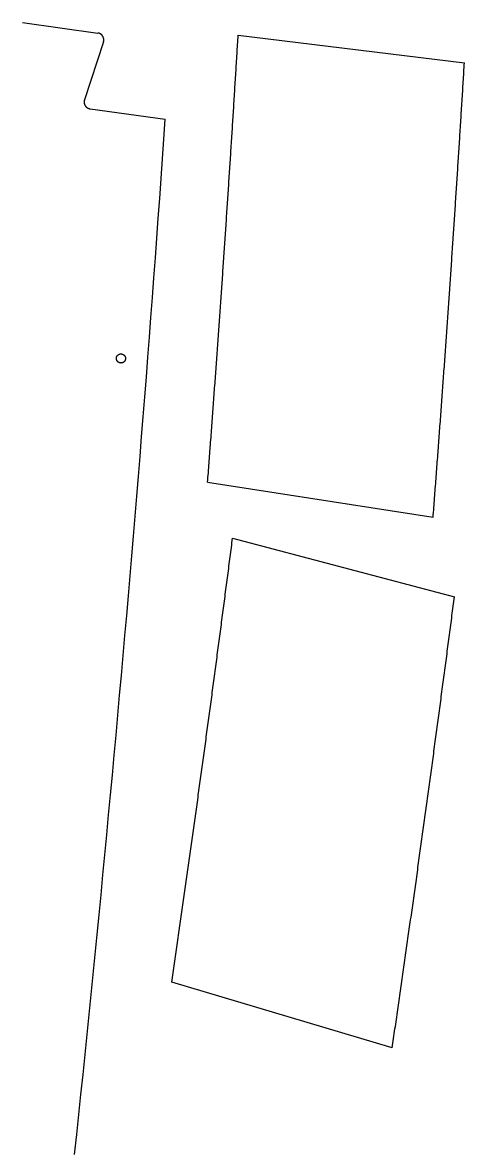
# Model space of a CAD drawing. Extents: x 50 to 1155, y -2400 to -33.
# Drawn here: x 766 to 1155, y -1026 to -33 of the extents above; entities that cross this region are included whole.
import ezdxf

# ---------------------------------------------------------------- set-up
doc = ezdxf.new("R2010")
doc.units = 0
doc.layers.get('0').update_dxf_attribs({"color": 18, "linetype": 'CONTINUOUS'})

msp = doc.modelspace()

# ---------------------------------------------------------------- linework, layer by layer
at = {"color": 18}
for p, q in [((766.4744, -33.33), (832.6684, -42.5)), ((955.979, -44.36), (1154.8784, -68.59)), ((837.5465, -50.31), (820.8663, -101.19)), ((825.7444, -109), (891.9385, -118.17)), ((929.147, -436.86), (1127.3717, -467.64)), ((951.094, -486.07), (1146.111, -537.51)), ((1091.411, -933.75), (897.723, -875.95))]:
    msp.add_line(p, q, dxfattribs=at)
for points in [[(837.547, -50.31, 0), (837.567, -50.2472, 0), (837.586, -50.1843, 0), (837.605, -50.1215, 0), (837.623, -50.0585, 0), (837.64, -49.9956, 0), (837.656, -49.9327, 0), (837.672, -49.8698, 0), (837.687, -49.8069, 0), (837.702, -49.744, 0), (837.715, -49.6812, 0), (837.728, -49.6185, 0), (837.74, -49.5558, 0), (837.752, -49.4932, 0), (837.762, -49.4307, 0), (837.773, -49.3683, 0), (837.782, -49.306, 0), (837.791, -49.2438, 0), (837.799, -49.1818, 0), (837.806, -49.1199, 0), (837.813, -49.0581, 0), (837.819, -48.9965, 0), (837.824, -48.9351, 0), (837.829, -48.8739, 0), (837.833, -48.8128, 0), (837.836, -48.752, 0), (837.839, -48.6913, 0), (837.841, -48.6309, 0), (837.843, -48.5707, 0), (837.844, -48.5107, 0), (837.844, -48.4509, 0), (837.844, -48.3912, 0), (837.843, -48.3313, 0), (837.842, -48.2712, 0), (837.84, -48.2108, 0), (837.837, -48.1502, 0), (837.834, -48.0894, 0), (837.83, -48.0284, 0), (837.825, -47.9672, 0), (837.82, -47.9058, 0), (837.814, -47.8443, 0), (837.808, -47.7826, 0), (837.801, -47.7207, 0), (837.793, -47.6587, 0), (837.784, -47.5965, 0), (837.775, -47.5343, 0), (837.765, -47.4719, 0), (837.755, -47.4094, 0), (837.743, -47.3468, 0), (837.731, -47.2842, 0), (837.719, -47.2214, 0), (837.705, -47.1587, 0), (837.691, -47.0958, 0), (837.676, -47.0329, 0), (837.661, -46.97, 0), (837.644, -46.9071, 0), (837.627, -46.8442, 0), (837.61, -46.7813, 0), (837.591, -46.7184, 0), (837.572, -46.6555, 0), (837.552, -46.5927, 0), (837.531, -46.5299, 0), (837.51, -46.4672, 0), (837.487, -46.4046, 0), (837.464, -46.3421, 0), (837.441, -46.2797, 0), (837.416, -46.2174, 0), (837.391, -46.1553, 0), (837.365, -46.0933, 0), (837.338, -46.0315, 0), (837.311, -45.9698, 0), (837.283, -45.9083, 0), (837.254, -45.8471, 0), (837.224, -45.786, 0), (837.193, -45.7252, 0), (837.162, -45.6646, 0), (837.13, -45.6042, 0), (837.098, -45.5442, 0), (837.064, -45.4844, 0), (837.03, -45.4249, 0), (836.995, -45.3657, 0), (836.959, -45.3068, 0), (836.923, -45.2483, 0), (836.886, -45.1901, 0), (836.848, -45.1323, 0), (836.81, -45.0748, 0), (836.77, -45.0177, 0), (836.731, -44.9611, 0), (836.69, -44.9048, 0), (836.649, -44.849, 0), (836.607, -44.7936, 0), (836.564, -44.7386, 0), (836.521, -44.6841, 0), (836.477, -44.6301, 0), (836.432, -44.5766, 0), (836.387, -44.5235, 0), (836.341, -44.471, 0), (836.295, -44.419, 0), (836.248, -44.3675, 0), (836.2, -44.3165, 0), (836.152, -44.2661, 0), (836.103, -44.2163, 0), (836.053, -44.167, 0), (836.003, -44.1183, 0), (835.953, -44.0702, 0), (835.901, -44.0227, 0), (835.85, -43.9758, 0), (835.798, -43.9296, 0), (835.745, -43.8839, 0), (835.692, -43.8389, 0), (835.638, -43.7946, 0), (835.584, -43.7509, 0), (835.529, -43.7078, 0), (835.474, -43.6654, 0), (835.418, -43.6237, 0), (835.362, -43.5827, 0), (835.306, -43.5424, 0), (835.249, -43.5027, 0), (835.192, -43.4638, 0), (835.134, -43.4256, 0), (835.076, -43.388, 0), (835.018, -43.3512, 0), (834.959, -43.3151, 0), (834.9, -43.2797, 0), (834.841, -43.2451, 0), (834.781, -43.2112, 0), (834.722, -43.178, 0), (834.661, -43.1456, 0), (834.601, -43.1139, 0), (834.54, -43.0829, 0), (834.479, -43.0527, 0), (834.418, -43.0233, 0), (834.357, -42.9946, 0), (834.295, -42.9666, 0), (834.234, -42.9394, 0), (834.172, -42.9129, 0), (834.11, -42.8872, 0), (834.047, -42.8623, 0), (833.985, -42.8381, 0), (833.923, -42.8146, 0), (833.86, -42.7919, 0), (833.798, -42.77, 0), (833.735, -42.7488, 0), (833.672, -42.7283, 0), (833.609, -42.7086, 0), (833.546, -42.6896, 0), (833.483, -42.6714, 0), (833.42, -42.6539, 0), (833.358, -42.6371, 0), (833.295, -42.6211, 0), (833.232, -42.6058, 0), (833.169, -42.5912, 0), (833.106, -42.5773, 0), (833.043, -42.5642, 0), (832.981, -42.5517, 0), (832.918, -42.54, 0), (832.855, -42.5289, 0), (832.793, -42.5186, 0), (832.731, -42.509, 0), (832.668, -42.5, 0)], [(943.356, -240.66, 0), (943.497, -238.591, 0), (943.639, -236.522, 0), (943.78, -234.454, 0), (943.92, -232.385, 0), (944.061, -230.316, 0), (944.201, -228.247, 0), (944.342, -226.179, 0), (944.482, -224.11, 0), (944.622, -222.042, 0), (944.761, -219.974, 0), (944.901, -217.905, 0), (945.04, -215.837, 0), (945.179, -213.769, 0), (945.318, -211.701, 0), (945.457, -209.632, 0), (945.596, -207.564, 0), (945.734, -205.496, 0), (945.873, -203.428, 0), (946.011, -201.36, 0), (946.149, -199.293, 0), (946.286, -197.225, 0), (946.424, -195.157, 0), (946.561, -193.089, 0), (946.699, -191.022, 0), (946.836, -188.954, 0), (946.972, -186.887, 0), (947.109, -184.819, 0), (947.246, -182.752, 0), (947.382, -180.684, 0), (947.518, -178.617, 0), (947.654, -176.55, 0), (947.79, -174.483, 0), (947.925, -172.415, 0), (948.061, -170.348, 0), (948.196, -168.281, 0), (948.331, -166.214, 0), (948.466, -164.147, 0), (948.6, -162.081, 0), (948.735, -160.014, 0), (948.869, -157.947, 0), (949.003, -155.88, 0), (949.137, -153.814, 0), (949.271, -151.747, 0), (949.405, -149.68, 0), (949.538, -147.614, 0), (949.671, -145.547, 0), (949.804, -143.481, 0), (949.937, -141.415, 0), (950.07, -139.349, 0), (950.202, -137.282, 0), (950.335, -135.216, 0), (950.467, -133.15, 0), (950.599, -131.084, 0), (950.731, -129.018, 0), (950.862, -126.952, 0), (950.994, -124.886, 0), (951.125, -122.82, 0), (951.256, -120.755, 0), (951.387, -118.689, 0), (951.517, -116.623, 0), (951.648, -114.558, 0), (951.778, -112.492, 0), (951.909, -110.427, 0), (952.039, -108.361, 0), (952.168, -106.296, 0), (952.298, -104.23, 0), (952.427, -102.165, 0), (952.557, -100.1, 0), (952.686, -98.0347, 0), (952.815, -95.9696, 0), (952.943, -93.9046, 0), (953.072, -91.8396, 0), (953.2, -89.7746, 0), (953.328, -87.7098, 0), (953.457, -85.6449, 0), (953.584, -83.5801, 0), (953.712, -81.5154, 0), (953.839, -79.4508, 0), (953.967, -77.3862, 0), (954.094, -75.3216, 0), (954.221, -73.2571, 0), (954.348, -71.1927, 0), (954.474, -69.1283, 0), (954.601, -67.0639, 0), (954.727, -64.9997, 0), (954.853, -62.9355, 0), (954.979, -60.8713, 0), (955.104, -58.8072, 0), (955.23, -56.7431, 0), (955.355, -54.6791, 0), (955.48, -52.6152, 0), (955.605, -50.5513, 0), (955.73, -48.4875, 0), (955.855, -46.4237, 0), (955.979, -44.36, 0)], [(1141.94, -268.17, 0), (1142.08, -266.067, 0), (1142.23, -263.963, 0), (1142.37, -261.86, 0), (1142.52, -259.756, 0), (1142.66, -257.653, 0), (1142.81, -255.55, 0), (1142.95, -253.447, 0), (1143.09, -251.344, 0), (1143.24, -249.241, 0), (1143.38, -247.138, 0), (1143.52, -245.035, 0), (1143.67, -242.932, 0), (1143.81, -240.829, 0), (1143.95, -238.726, 0), (1144.09, -236.624, 0), (1144.23, -234.521, 0), (1144.38, -232.419, 0), (1144.52, -230.316, 0), (1144.66, -228.214, 0), (1144.8, -226.111, 0), (1144.94, -224.009, 0), (1145.08, -221.906, 0), (1145.22, -219.804, 0), (1145.37, -217.702, 0), (1145.51, -215.6, 0), (1145.65, -213.498, 0), (1145.79, -211.396, 0), (1145.93, -209.294, 0), (1146.07, -207.192, 0), (1146.2, -205.09, 0), (1146.34, -202.988, 0), (1146.48, -200.886, 0), (1146.62, -198.785, 0), (1146.76, -196.683, 0), (1146.9, -194.582, 0), (1147.04, -192.48, 0), (1147.18, -190.379, 0), (1147.31, -188.277, 0), (1147.45, -186.176, 0), (1147.59, -184.075, 0), (1147.73, -181.973, 0), (1147.86, -179.872, 0), (1148, -177.771, 0), (1148.14, -175.67, 0), (1148.28, -173.569, 0), (1148.41, -171.468, 0), (1148.55, -169.367, 0), (1148.68, -167.266, 0), (1148.82, -165.165, 0), (1148.96, -163.065, 0), (1149.09, -160.964, 0), (1149.23, -158.863, 0), (1149.36, -156.763, 0), (1149.5, -154.662, 0), (1149.63, -152.562, 0), (1149.77, -150.461, 0), (1149.9, -148.361, 0), (1150.04, -146.261, 0), (1150.17, -144.16, 0), (1150.3, -142.06, 0), (1150.44, -139.96, 0), (1150.57, -137.86, 0), (1150.71, -135.76, 0), (1150.84, -133.66, 0), (1150.97, -131.56, 0), (1151.1, -129.46, 0), (1151.24, -127.361, 0), (1151.37, -125.261, 0), (1151.5, -123.161, 0), (1151.63, -121.062, 0), (1151.77, -118.962, 0), (1151.9, -116.863, 0), (1152.03, -114.763, 0), (1152.16, -112.664, 0), (1152.29, -110.565, 0), (1152.42, -108.465, 0), (1152.55, -106.366, 0), (1152.69, -104.267, 0), (1152.82, -102.168, 0), (1152.95, -100.069, 0), (1153.08, -97.9698, 0), (1153.21, -95.8708, 0), (1153.34, -93.772, 0), (1153.47, -91.6732, 0), (1153.59, -89.5744, 0), (1153.72, -87.4757, 0), (1153.85, -85.3771, 0), (1153.98, -83.2785, 0), (1154.11, -81.18, 0), (1154.24, -79.0815, 0), (1154.37, -76.9831, 0), (1154.5, -74.8847, 0), (1154.62, -72.7864, 0), (1154.75, -70.6882, 0), (1154.88, -68.59, 0)], [(820.866, -101.19, 0), (820.846, -101.253, 0), (820.827, -101.316, 0), (820.808, -101.379, 0), (820.79, -101.441, 0), (820.773, -101.504, 0), (820.756, -101.567, 0), (820.741, -101.63, 0), (820.726, -101.693, 0), (820.711, -101.756, 0), (820.698, -101.819, 0), (820.685, -101.882, 0), (820.673, -101.944, 0), (820.661, -102.007, 0), (820.65, -102.069, 0), (820.64, -102.132, 0), (820.631, -102.194, 0), (820.622, -102.256, 0), (820.614, -102.318, 0), (820.607, -102.38, 0), (820.6, -102.442, 0), (820.594, -102.503, 0), (820.589, -102.565, 0), (820.584, -102.626, 0), (820.58, -102.687, 0), (820.576, -102.748, 0), (820.574, -102.809, 0), (820.571, -102.869, 0), (820.57, -102.929, 0), (820.569, -102.989, 0), (820.568, -103.049, 0), (820.569, -103.109, 0), (820.57, -103.169, 0), (820.571, -103.229, 0), (820.573, -103.289, 0), (820.576, -103.35, 0), (820.579, -103.411, 0), (820.583, -103.472, 0), (820.587, -103.533, 0), (820.593, -103.594, 0), (820.598, -103.656, 0), (820.605, -103.717, 0), (820.612, -103.779, 0), (820.62, -103.841, 0), (820.629, -103.903, 0), (820.638, -103.966, 0), (820.648, -104.028, 0), (820.658, -104.091, 0), (820.669, -104.153, 0), (820.681, -104.216, 0), (820.694, -104.279, 0), (820.708, -104.341, 0), (820.722, -104.404, 0), (820.737, -104.467, 0), (820.752, -104.53, 0), (820.768, -104.593, 0), (820.785, -104.656, 0), (820.803, -104.719, 0), (820.822, -104.782, 0), (820.841, -104.844, 0), (820.861, -104.907, 0), (820.882, -104.97, 0), (820.903, -105.033, 0), (820.925, -105.095, 0), (820.948, -105.158, 0), (820.972, -105.22, 0), (820.997, -105.283, 0), (821.022, -105.345, 0), (821.048, -105.407, 0), (821.074, -105.469, 0), (821.102, -105.53, 0), (821.13, -105.592, 0), (821.159, -105.653, 0), (821.189, -105.714, 0), (821.219, -105.775, 0), (821.251, -105.835, 0), (821.283, -105.896, 0), (821.315, -105.956, 0), (821.349, -106.016, 0), (821.383, -106.075, 0), (821.418, -106.134, 0), (821.453, -106.193, 0), (821.49, -106.252, 0), (821.527, -106.31, 0), (821.565, -106.368, 0), (821.603, -106.425, 0), (821.642, -106.482, 0), (821.682, -106.539, 0), (821.723, -106.595, 0), (821.764, -106.651, 0), (821.806, -106.706, 0), (821.849, -106.761, 0), (821.892, -106.816, 0), (821.936, -106.87, 0), (821.981, -106.923, 0), (822.026, -106.976, 0), (822.072, -107.029, 0), (822.118, -107.081, 0), (822.165, -107.133, 0), (822.213, -107.183, 0), (822.261, -107.234, 0), (822.31, -107.284, 0), (822.36, -107.333, 0), (822.41, -107.382, 0), (822.46, -107.43, 0), (822.511, -107.477, 0), (822.563, -107.524, 0), (822.615, -107.57, 0), (822.668, -107.616, 0), (822.721, -107.661, 0), (822.775, -107.705, 0), (822.829, -107.749, 0), (822.884, -107.792, 0), (822.939, -107.835, 0), (822.994, -107.876, 0), (823.05, -107.917, 0), (823.107, -107.958, 0), (823.164, -107.997, 0), (823.221, -108.036, 0), (823.279, -108.074, 0), (823.336, -108.112, 0), (823.395, -108.149, 0), (823.453, -108.185, 0), (823.512, -108.22, 0), (823.572, -108.255, 0), (823.631, -108.289, 0), (823.691, -108.322, 0), (823.751, -108.354, 0), (823.812, -108.386, 0), (823.873, -108.417, 0), (823.933, -108.447, 0), (823.995, -108.477, 0), (824.056, -108.505, 0), (824.117, -108.533, 0), (824.179, -108.561, 0), (824.241, -108.587, 0), (824.303, -108.613, 0), (824.365, -108.638, 0), (824.428, -108.662, 0), (824.49, -108.685, 0), (824.553, -108.708, 0), (824.615, -108.73, 0), (824.678, -108.751, 0), (824.741, -108.772, 0), (824.804, -108.791, 0), (824.866, -108.81, 0), (824.929, -108.829, 0), (824.992, -108.846, 0), (825.055, -108.863, 0), (825.118, -108.879, 0), (825.181, -108.894, 0), (825.244, -108.909, 0), (825.307, -108.923, 0), (825.37, -108.936, 0), (825.432, -108.948, 0), (825.495, -108.96, 0), (825.557, -108.971, 0), (825.62, -108.981, 0), (825.682, -108.991, 0), (825.744, -109, 0)], [(812.243, -1027.41, 0), (814.107, -1009.84, 0), (815.958, -992.272, 0), (817.795, -974.707, 0), (819.619, -957.146, 0), (821.431, -939.588, 0), (823.229, -922.033, 0), (825.014, -904.481, 0), (826.786, -886.932, 0), (828.545, -869.387, 0), (830.291, -851.845, 0), (832.023, -834.306, 0), (833.743, -816.77, 0), (835.45, -799.238, 0), (837.144, -781.709, 0), (838.824, -764.183, 0), (840.492, -746.661, 0), (842.147, -729.142, 0), (843.788, -711.626, 0), (845.417, -694.113, 0), (847.033, -676.604, 0), (848.636, -659.099, 0), (850.225, -641.597, 0), (851.802, -624.098, 0), (853.366, -606.602, 0), (854.917, -589.11, 0), (856.455, -571.622, 0), (857.98, -554.137, 0), (859.493, -536.655, 0), (860.992, -519.177, 0), (862.478, -501.702, 0), (863.952, -484.231, 0), (865.413, -466.764, 0), (866.861, -449.3, 0), (868.296, -431.839, 0), (869.718, -414.382, 0), (871.127, -396.929, 0), (872.524, -379.479, 0), (873.907, -362.033, 0), (875.278, -344.59, 0), (876.636, -327.151, 0), (877.982, -309.716, 0), (879.314, -292.284, 0), (880.634, -274.856, 0), (881.941, -257.432, 0), (883.235, -240.011, 0), (884.517, -222.594, 0), (885.785, -205.181, 0), (887.041, -187.771, 0), (888.285, -170.365, 0), (889.515, -152.963, 0), (890.733, -135.565, 0), (891.939, -118.17, 0)], [(929.147, -436.86, 0), (929.305, -434.792, 0), (929.463, -432.725, 0), (929.621, -430.657, 0), (929.778, -428.589, 0), (929.936, -426.522, 0), (930.093, -424.454, 0), (930.25, -422.387, 0), (930.406, -420.32, 0), (930.563, -418.252, 0), (930.719, -416.185, 0), (930.876, -414.118, 0), (931.032, -412.051, 0), (931.188, -409.984, 0), (931.343, -407.917, 0), (931.499, -405.85, 0), (931.654, -403.783, 0), (931.809, -401.716, 0), (931.964, -399.649, 0), (932.119, -397.582, 0), (932.274, -395.515, 0), (932.428, -393.449, 0), (932.583, -391.382, 0), (932.737, -389.315, 0), (932.891, -387.249, 0), (933.044, -385.182, 0), (933.198, -383.116, 0), (933.351, -381.05, 0), (933.504, -378.983, 0), (933.657, -376.917, 0), (933.81, -374.851, 0), (933.963, -372.785, 0), (934.115, -370.719, 0), (934.268, -368.652, 0), (934.42, -366.586, 0), (934.572, -364.521, 0), (934.723, -362.455, 0), (934.875, -360.389, 0), (935.026, -358.323, 0), (935.177, -356.257, 0), (935.328, -354.192, 0), (935.479, -352.126, 0), (935.63, -350.06, 0), (935.78, -347.995, 0), (935.931, -345.929, 0), (936.081, -343.864, 0), (936.231, -341.798, 0), (936.38, -339.733, 0), (936.53, -337.668, 0), (936.679, -335.603, 0), (936.828, -333.537, 0), (936.978, -331.472, 0), (937.126, -329.407, 0), (937.275, -327.342, 0), (937.423, -325.277, 0), (937.572, -323.212, 0), (937.72, -321.148, 0), (937.868, -319.083, 0), (938.016, -317.018, 0), (938.163, -314.953, 0), (938.311, -312.889, 0), (938.458, -310.824, 0), (938.605, -308.76, 0), (938.752, -306.695, 0), (938.898, -304.631, 0), (939.045, -302.566, 0), (939.191, -300.502, 0), (939.337, -298.438, 0), (939.483, -296.374, 0), (939.629, -294.309, 0), (939.775, -292.245, 0), (939.92, -290.181, 0), (940.065, -288.117, 0), (940.21, -286.053, 0), (940.355, -283.989, 0), (940.5, -281.926, 0), (940.644, -279.862, 0), (940.789, -277.798, 0), (940.933, -275.734, 0), (941.077, -273.671, 0), (941.221, -271.607, 0), (941.364, -269.544, 0), (941.508, -267.48, 0), (941.651, -265.417, 0), (941.794, -263.353, 0), (941.937, -261.29, 0), (942.08, -259.227, 0), (942.222, -257.164, 0), (942.365, -255.101, 0), (942.507, -253.037, 0), (942.649, -250.974, 0), (942.791, -248.911, 0), (942.932, -246.848, 0), (943.074, -244.786, 0), (943.215, -242.723, 0), (943.356, -240.66, 0)], [(1127.37, -467.64, 0), (1127.53, -465.538, 0), (1127.7, -463.436, 0), (1127.86, -461.334, 0), (1128.02, -459.232, 0), (1128.18, -457.13, 0), (1128.34, -455.028, 0), (1128.5, -452.926, 0), (1128.66, -450.824, 0), (1128.82, -448.722, 0), (1128.98, -446.62, 0), (1129.14, -444.519, 0), (1129.3, -442.417, 0), (1129.46, -440.316, 0), (1129.62, -438.214, 0), (1129.78, -436.113, 0), (1129.94, -434.011, 0), (1130.1, -431.91, 0), (1130.26, -429.808, 0), (1130.42, -427.707, 0), (1130.58, -425.606, 0), (1130.74, -423.505, 0), (1130.89, -421.404, 0), (1131.05, -419.303, 0), (1131.21, -417.202, 0), (1131.37, -415.101, 0), (1131.52, -413, 0), (1131.68, -410.899, 0), (1131.84, -408.798, 0), (1132, -406.698, 0), (1132.15, -404.597, 0), (1132.31, -402.496, 0), (1132.47, -400.396, 0), (1132.62, -398.295, 0), (1132.78, -396.195, 0), (1132.93, -394.095, 0), (1133.09, -391.994, 0), (1133.24, -389.894, 0), (1133.4, -387.794, 0), (1133.55, -385.694, 0), (1133.71, -383.593, 0), (1133.86, -381.493, 0), (1134.02, -379.393, 0), (1134.17, -377.293, 0), (1134.33, -375.193, 0), (1134.48, -373.094, 0), (1134.63, -370.994, 0), (1134.79, -368.894, 0), (1134.94, -366.794, 0), (1135.09, -364.695, 0), (1135.25, -362.595, 0), (1135.4, -360.496, 0), (1135.55, -358.396, 0), (1135.7, -356.297, 0), (1135.86, -354.197, 0), (1136.01, -352.098, 0), (1136.16, -349.999, 0), (1136.31, -347.9, 0), (1136.46, -345.8, 0), (1136.61, -343.701, 0), (1136.77, -341.602, 0), (1136.92, -339.503, 0), (1137.07, -337.404, 0), (1137.22, -335.305, 0), (1137.37, -333.207, 0), (1137.52, -331.108, 0), (1137.67, -329.009, 0), (1137.82, -326.91, 0), (1137.97, -324.812, 0), (1138.12, -322.713, 0), (1138.27, -320.615, 0), (1138.42, -318.516, 0), (1138.56, -316.418, 0), (1138.71, -314.32, 0), (1138.86, -312.221, 0), (1139.01, -310.123, 0), (1139.16, -308.025, 0), (1139.31, -305.927, 0), (1139.45, -303.829, 0), (1139.6, -301.731, 0), (1139.75, -299.633, 0), (1139.9, -297.535, 0), (1140.04, -295.437, 0), (1140.19, -293.339, 0), (1140.34, -291.242, 0), (1140.48, -289.144, 0), (1140.63, -287.046, 0), (1140.78, -284.949, 0), (1140.92, -282.851, 0), (1141.07, -280.754, 0), (1141.21, -278.656, 0), (1141.36, -276.559, 0), (1141.5, -274.462, 0), (1141.65, -272.364, 0), (1141.79, -270.267, 0), (1141.94, -268.17, 0)], [(852.949, -324.28, 0), (853.028, -324.281, 0), (853.108, -324.283, 0), (853.188, -324.287, 0), (853.269, -324.293, 0), (853.351, -324.3, 0), (853.432, -324.309, 0), (853.514, -324.32, 0), (853.597, -324.333, 0), (853.68, -324.347, 0), (853.763, -324.364, 0), (853.846, -324.382, 0), (853.929, -324.402, 0), (854.012, -324.424, 0), (854.095, -324.448, 0), (854.178, -324.474, 0), (854.261, -324.501, 0), (854.344, -324.531, 0), (854.427, -324.563, 0), (854.509, -324.597, 0), (854.591, -324.632, 0), (854.672, -324.67, 0), (854.753, -324.71, 0), (854.833, -324.751, 0), (854.912, -324.795, 0), (854.991, -324.84, 0), (855.068, -324.887, 0), (855.145, -324.937, 0), (855.221, -324.988, 0), (855.296, -325.041, 0), (855.37, -325.096, 0), (855.442, -325.152, 0), (855.514, -325.21, 0), (855.584, -325.27, 0), (855.653, -325.332, 0), (855.72, -325.395, 0), (855.786, -325.46, 0), (855.85, -325.526, 0), (855.913, -325.594, 0), (855.974, -325.663, 0), (856.034, -325.733, 0), (856.091, -325.805, 0), (856.148, -325.878, 0), (856.202, -325.952, 0), (856.254, -326.027, 0), (856.305, -326.103, 0), (856.354, -326.18, 0), (856.401, -326.258, 0), (856.446, -326.337, 0), (856.489, -326.417, 0), (856.53, -326.497, 0), (856.569, -326.578, 0), (856.606, -326.659, 0), (856.641, -326.741, 0), (856.674, -326.823, 0), (856.706, -326.906, 0), (856.735, -326.988, 0), (856.762, -327.071, 0), (856.788, -327.155, 0), (856.811, -327.238, 0), (856.833, -327.321, 0), (856.852, -327.404, 0), (856.87, -327.487, 0), (856.886, -327.57, 0), (856.9, -327.653, 0), (856.912, -327.735, 0), (856.922, -327.817, 0), (856.931, -327.899, 0), (856.938, -327.98, 0), (856.943, -328.061, 0), (856.947, -328.141, 0), (856.949, -328.221, 0), (856.949, -328.3, 0), (856.948, -328.379, 0), (856.945, -328.459, 0), (856.941, -328.539, 0), (856.935, -328.62, 0), (856.927, -328.702, 0), (856.917, -328.784, 0), (856.906, -328.866, 0), (856.893, -328.948, 0), (856.878, -329.031, 0), (856.861, -329.114, 0), (856.843, -329.197, 0), (856.822, -329.28, 0), (856.8, -329.364, 0), (856.775, -329.447, 0), (856.749, -329.53, 0), (856.721, -329.613, 0), (856.69, -329.696, 0), (856.658, -329.778, 0), (856.624, -329.86, 0), (856.588, -329.942, 0), (856.55, -330.023, 0), (856.509, -330.103, 0), (856.467, -330.183, 0), (856.423, -330.262, 0), (856.377, -330.341, 0), (856.33, -330.418, 0), (856.28, -330.495, 0), (856.228, -330.571, 0), (856.175, -330.645, 0), (856.12, -330.719, 0), (856.063, -330.791, 0), (856.004, -330.862, 0), (855.944, -330.932, 0), (855.882, -331, 0), (855.818, -331.067, 0), (855.753, -331.133, 0), (855.686, -331.197, 0), (855.618, -331.259, 0), (855.549, -331.32, 0), (855.478, -331.379, 0), (855.406, -331.436, 0), (855.333, -331.492, 0), (855.259, -331.546, 0), (855.183, -331.598, 0), (855.107, -331.648, 0), (855.03, -331.696, 0), (854.951, -331.743, 0), (854.872, -331.787, 0), (854.793, -331.83, 0), (854.712, -331.87, 0), (854.631, -331.909, 0), (854.55, -331.946, 0), (854.468, -331.981, 0), (854.386, -332.013, 0), (854.303, -332.044, 0), (854.22, -332.073, 0), (854.137, -332.1, 0), (854.054, -332.124, 0), (853.97, -332.147, 0), (853.887, -332.168, 0), (853.804, -332.188, 0), (853.721, -332.205, 0), (853.638, -332.22, 0), (853.556, -332.234, 0), (853.473, -332.246, 0), (853.391, -332.255, 0), (853.31, -332.264, 0), (853.229, -332.27, 0), (853.148, -332.275, 0), (853.068, -332.278, 0), (852.989, -332.28, 0), (852.91, -332.28, 0), (852.83, -332.278, 0), (852.75, -332.275, 0), (852.67, -332.27, 0), (852.589, -332.264, 0), (852.507, -332.255, 0), (852.425, -332.246, 0), (852.343, -332.234, 0), (852.26, -332.22, 0), (852.177, -332.205, 0), (852.094, -332.188, 0), (852.011, -332.168, 0), (851.928, -332.147, 0), (851.845, -332.124, 0), (851.761, -332.1, 0), (851.678, -332.073, 0), (851.596, -332.044, 0), (851.513, -332.013, 0), (851.431, -331.981, 0), (851.349, -331.946, 0), (851.267, -331.909, 0), (851.186, -331.87, 0), (851.106, -331.83, 0), (851.026, -331.787, 0), (850.947, -331.743, 0), (850.869, -331.696, 0), (850.792, -331.648, 0), (850.715, -331.598, 0), (850.64, -331.546, 0), (850.565, -331.492, 0), (850.492, -331.436, 0), (850.42, -331.379, 0), (850.349, -331.32, 0), (850.28, -331.259, 0), (850.212, -331.197, 0), (850.145, -331.133, 0), (850.08, -331.067, 0), (850.017, -331, 0), (849.955, -330.932, 0), (849.894, -330.862, 0), (849.836, -330.791, 0), (849.779, -330.719, 0), (849.723, -330.645, 0), (849.67, -330.571, 0), (849.619, -330.495, 0), (849.569, -330.418, 0), (849.521, -330.341, 0), (849.475, -330.262, 0), (849.431, -330.183, 0), (849.389, -330.103, 0), (849.349, -330.023, 0), (849.311, -329.942, 0), (849.275, -329.86, 0), (849.24, -329.778, 0), (849.208, -329.696, 0), (849.178, -329.613, 0), (849.15, -329.53, 0), (849.123, -329.447, 0), (849.099, -329.364, 0), (849.076, -329.28, 0), (849.056, -329.197, 0), (849.037, -329.114, 0), (849.02, -329.031, 0), (849.005, -328.948, 0), (848.992, -328.866, 0), (848.981, -328.784, 0), (848.972, -328.702, 0), (848.964, -328.62, 0), (848.958, -328.539, 0), (848.953, -328.459, 0), (848.95, -328.379, 0), (848.949, -328.3, 0), (848.95, -328.221, 0), (848.952, -328.141, 0), (848.955, -328.061, 0), (848.96, -327.98, 0), (848.967, -327.899, 0), (848.976, -327.817, 0), (848.986, -327.735, 0), (848.999, -327.653, 0), (849.013, -327.57, 0), (849.029, -327.487, 0), (849.046, -327.404, 0), (849.066, -327.321, 0), (849.087, -327.238, 0), (849.111, -327.155, 0), (849.136, -327.071, 0), (849.163, -326.988, 0), (849.193, -326.906, 0), (849.224, -326.823, 0), (849.257, -326.741, 0), (849.292, -326.659, 0), (849.33, -326.578, 0), (849.369, -326.497, 0), (849.41, -326.417, 0), (849.453, -326.337, 0), (849.498, -326.258, 0), (849.545, -326.18, 0), (849.593, -326.103, 0), (849.644, -326.027, 0), (849.697, -325.952, 0), (849.751, -325.878, 0), (849.807, -325.805, 0), (849.865, -325.733, 0), (849.924, -325.663, 0), (849.985, -325.594, 0), (850.048, -325.526, 0), (850.113, -325.46, 0), (850.178, -325.395, 0), (850.246, -325.332, 0), (850.315, -325.27, 0), (850.385, -325.21, 0), (850.456, -325.152, 0), (850.529, -325.096, 0), (850.602, -325.041, 0), (850.677, -324.988, 0), (850.753, -324.937, 0), (850.83, -324.887, 0), (850.908, -324.84, 0), (850.986, -324.795, 0), (851.066, -324.751, 0), (851.146, -324.71, 0), (851.227, -324.67, 0), (851.308, -324.632, 0), (851.39, -324.597, 0), (851.472, -324.563, 0), (851.554, -324.531, 0), (851.637, -324.501, 0), (851.72, -324.474, 0), (851.803, -324.448, 0), (851.886, -324.424, 0), (851.97, -324.402, 0), (852.053, -324.382, 0), (852.136, -324.364, 0), (852.219, -324.347, 0), (852.301, -324.333, 0), (852.384, -324.32, 0), (852.466, -324.309, 0), (852.548, -324.3, 0), (852.629, -324.293, 0), (852.71, -324.287, 0), (852.79, -324.283, 0), (852.87, -324.281, 0), (852.949, -324.28, 0)], [(925.197, -681.11, 0), (925.478, -679.055, 0), (925.759, -677.001, 0), (926.04, -674.946, 0), (926.321, -672.891, 0), (926.601, -670.837, 0), (926.881, -668.782, 0), (927.162, -666.728, 0), (927.441, -664.673, 0), (927.721, -662.619, 0), (928.001, -660.564, 0), (928.28, -658.51, 0), (928.559, -656.456, 0), (928.838, -654.401, 0), (929.117, -652.347, 0), (929.396, -650.293, 0), (929.674, -648.239, 0), (929.952, -646.184, 0), (930.23, -644.13, 0), (930.508, -642.076, 0), (930.786, -640.022, 0), (931.064, -637.968, 0), (931.341, -635.914, 0), (931.618, -633.86, 0), (931.895, -631.806, 0), (932.172, -629.752, 0), (932.449, -627.698, 0), (932.725, -625.645, 0), (933.001, -623.591, 0), (933.277, -621.537, 0), (933.553, -619.483, 0), (933.829, -617.43, 0), (934.104, -615.376, 0), (934.38, -613.323, 0), (934.655, -611.269, 0), (934.93, -609.215, 0), (935.205, -607.162, 0), (935.479, -605.108, 0), (935.754, -603.055, 0), (936.028, -601.002, 0), (936.302, -598.948, 0), (936.576, -596.895, 0), (936.849, -594.842, 0), (937.123, -592.789, 0), (937.396, -590.735, 0), (937.669, -588.682, 0), (937.942, -586.629, 0), (938.215, -584.576, 0), (938.488, -582.523, 0), (938.76, -580.47, 0), (939.032, -578.417, 0), (939.304, -576.364, 0), (939.576, -574.311, 0), (939.848, -572.258, 0), (940.12, -570.205, 0), (940.391, -568.152, 0), (940.662, -566.1, 0), (940.933, -564.047, 0), (941.204, -561.994, 0), (941.474, -559.942, 0), (941.745, -557.889, 0), (942.015, -555.836, 0), (942.285, -553.784, 0), (942.555, -551.731, 0), (942.825, -549.679, 0), (943.094, -547.626, 0), (943.363, -545.574, 0), (943.632, -543.522, 0), (943.901, -541.469, 0), (944.17, -539.417, 0), (944.439, -537.365, 0), (944.707, -535.312, 0), (944.975, -533.26, 0), (945.243, -531.208, 0), (945.511, -529.156, 0), (945.779, -527.104, 0), (946.046, -525.052, 0), (946.314, -523, 0), (946.581, -520.948, 0), (946.848, -518.896, 0), (947.114, -516.844, 0), (947.381, -514.792, 0), (947.647, -512.74, 0), (947.914, -510.689, 0), (948.18, -508.637, 0), (948.446, -506.585, 0), (948.711, -504.533, 0), (948.977, -502.482, 0), (949.242, -500.43, 0), (949.507, -498.379, 0), (949.772, -496.327, 0), (950.037, -494.276, 0), (950.301, -492.224, 0), (950.566, -490.173, 0), (950.83, -488.121, 0), (951.094, -486.07, 0)], [(1119.57, -735.74, 0), (1119.86, -733.652, 0), (1120.15, -731.563, 0), (1120.43, -729.475, 0), (1120.72, -727.387, 0), (1121.01, -725.299, 0), (1121.3, -723.211, 0), (1121.58, -721.122, 0), (1121.87, -719.034, 0), (1122.16, -716.946, 0), (1122.44, -714.858, 0), (1122.73, -712.77, 0), (1123.01, -710.682, 0), (1123.3, -708.594, 0), (1123.59, -706.507, 0), (1123.87, -704.419, 0), (1124.16, -702.331, 0), (1124.44, -700.243, 0), (1124.73, -698.155, 0), (1125.01, -696.068, 0), (1125.3, -693.98, 0), (1125.58, -691.892, 0), (1125.87, -689.805, 0), (1126.15, -687.717, 0), (1126.43, -685.63, 0), (1126.72, -683.542, 0), (1127, -681.455, 0), (1127.28, -679.367, 0), (1127.57, -677.28, 0), (1127.85, -675.193, 0), (1128.13, -673.106, 0), (1128.42, -671.018, 0), (1128.7, -668.931, 0), (1128.98, -666.844, 0), (1129.26, -664.757, 0), (1129.54, -662.67, 0), (1129.83, -660.582, 0), (1130.11, -658.495, 0), (1130.39, -656.408, 0), (1130.67, -654.321, 0), (1130.95, -652.235, 0), (1131.23, -650.148, 0), (1131.51, -648.061, 0), (1131.79, -645.974, 0), (1132.07, -643.887, 0), (1132.35, -641.8, 0), (1132.63, -639.714, 0), (1132.91, -637.627, 0), (1133.19, -635.54, 0), (1133.47, -633.454, 0), (1133.75, -631.367, 0), (1134.03, -629.281, 0), (1134.31, -627.194, 0), (1134.58, -625.108, 0), (1134.86, -623.021, 0), (1135.14, -620.935, 0), (1135.42, -618.849, 0), (1135.7, -616.762, 0), (1135.97, -614.676, 0), (1136.25, -612.59, 0), (1136.53, -610.504, 0), (1136.81, -608.417, 0), (1137.08, -606.331, 0), (1137.36, -604.245, 0), (1137.64, -602.159, 0), (1137.91, -600.073, 0), (1138.19, -597.987, 0), (1138.46, -595.901, 0), (1138.74, -593.815, 0), (1139.01, -591.729, 0), (1139.29, -589.644, 0), (1139.57, -587.558, 0), (1139.84, -585.472, 0), (1140.11, -583.386, 0), (1140.39, -581.301, 0), (1140.66, -579.215, 0), (1140.94, -577.129, 0), (1141.21, -575.044, 0), (1141.49, -572.958, 0), (1141.76, -570.873, 0), (1142.03, -568.787, 0), (1142.31, -566.702, 0), (1142.58, -564.617, 0), (1142.85, -562.531, 0), (1143.12, -560.446, 0), (1143.4, -558.361, 0), (1143.67, -556.275, 0), (1143.94, -554.19, 0), (1144.21, -552.105, 0), (1144.48, -550.02, 0), (1144.76, -547.935, 0), (1145.03, -545.85, 0), (1145.3, -543.765, 0), (1145.57, -541.68, 0), (1145.84, -539.595, 0), (1146.11, -537.51, 0)], [(897.723, -875.95, 0), (898.021, -873.897, 0), (898.318, -871.845, 0), (898.616, -869.793, 0), (898.913, -867.74, 0), (899.21, -865.688, 0), (899.507, -863.635, 0), (899.804, -861.583, 0), (900.1, -859.531, 0), (900.397, -857.479, 0), (900.693, -855.426, 0), (900.989, -853.374, 0), (901.285, -851.322, 0), (901.58, -849.27, 0), (901.876, -847.218, 0), (902.171, -845.166, 0), (902.466, -843.114, 0), (902.761, -841.062, 0), (903.055, -839.01, 0), (903.35, -836.958, 0), (903.644, -834.906, 0), (903.938, -832.854, 0), (904.232, -830.802, 0), (904.526, -828.75, 0), (904.82, -826.699, 0), (905.113, -824.647, 0), (905.406, -822.595, 0), (905.699, -820.544, 0), (905.992, -818.492, 0), (906.285, -816.44, 0), (906.577, -814.389, 0), (906.87, -812.337, 0), (907.162, -810.286, 0), (907.454, -808.234, 0), (907.745, -806.183, 0), (908.037, -804.131, 0), (908.328, -802.08, 0), (908.62, -800.029, 0), (908.911, -797.978, 0), (909.201, -795.926, 0), (909.492, -793.875, 0), (909.783, -791.824, 0), (910.073, -789.773, 0), (910.363, -787.722, 0), (910.653, -785.67, 0), (910.943, -783.619, 0), (911.232, -781.568, 0), (911.522, -779.517, 0), (911.811, -777.466, 0), (912.1, -775.416, 0), (912.389, -773.365, 0), (912.677, -771.314, 0), (912.966, -769.263, 0), (913.254, -767.212, 0), (913.542, -765.161, 0), (913.83, -763.111, 0), (914.118, -761.06, 0), (914.405, -759.009, 0), (914.693, -756.959, 0), (914.98, -754.908, 0), (915.267, -752.858, 0), (915.554, -750.807, 0), (915.84, -748.757, 0), (916.127, -746.706, 0), (916.413, -744.656, 0), (916.699, -742.605, 0), (916.985, -740.555, 0), (917.271, -738.505, 0), (917.556, -736.454, 0), (917.842, -734.404, 0), (918.127, -732.354, 0), (918.412, -730.304, 0), (918.697, -728.254, 0), (918.981, -726.204, 0), (919.266, -724.154, 0), (919.55, -722.103, 0), (919.834, -720.053, 0), (920.118, -718.004, 0), (920.402, -715.954, 0), (920.685, -713.904, 0), (920.969, -711.854, 0), (921.252, -709.804, 0), (921.535, -707.754, 0), (921.818, -705.704, 0), (922.1, -703.655, 0), (922.383, -701.605, 0), (922.665, -699.555, 0), (922.947, -697.506, 0), (923.229, -695.456, 0), (923.511, -693.407, 0), (923.792, -691.357, 0), (924.073, -689.308, 0), (924.355, -687.258, 0), (924.636, -685.209, 0), (924.916, -683.159, 0), (925.197, -681.11, 0)], [(1091.41, -933.75, 0), (1091.72, -931.664, 0), (1092.02, -929.578, 0), (1092.33, -927.492, 0), (1092.63, -925.407, 0), (1092.94, -923.321, 0), (1093.24, -921.235, 0), (1093.54, -919.149, 0), (1093.85, -917.064, 0), (1094.15, -914.978, 0), (1094.45, -912.892, 0), (1094.76, -910.807, 0), (1095.06, -908.721, 0), (1095.36, -906.636, 0), (1095.67, -904.55, 0), (1095.97, -902.465, 0), (1096.27, -900.379, 0), (1096.57, -898.294, 0), (1096.88, -896.209, 0), (1097.18, -894.123, 0), (1097.48, -892.038, 0), (1097.78, -889.953, 0), (1098.08, -887.868, 0), (1098.38, -885.783, 0), (1098.68, -883.697, 0), (1098.99, -881.612, 0), (1099.29, -879.527, 0), (1099.59, -877.442, 0), (1099.89, -875.357, 0), (1100.19, -873.272, 0), (1100.49, -871.187, 0), (1100.79, -869.102, 0), (1101.08, -867.017, 0), (1101.38, -864.933, 0), (1101.68, -862.848, 0), (1101.98, -860.763, 0), (1102.28, -858.678, 0), (1102.58, -856.594, 0), (1102.88, -854.509, 0), (1103.18, -852.424, 0), (1103.47, -850.34, 0), (1103.77, -848.255, 0), (1104.07, -846.171, 0), (1104.37, -844.086, 0), (1104.66, -842.002, 0), (1104.96, -839.917, 0), (1105.26, -837.833, 0), (1105.55, -835.749, 0), (1105.85, -833.664, 0), (1106.15, -831.58, 0), (1106.44, -829.496, 0), (1106.74, -827.411, 0), (1107.03, -825.327, 0), (1107.33, -823.243, 0), (1107.62, -821.159, 0), (1107.92, -819.075, 0), (1108.21, -816.991, 0), (1108.51, -814.907, 0), (1108.8, -812.823, 0), (1109.1, -810.739, 0), (1109.39, -808.655, 0), (1109.69, -806.571, 0), (1109.98, -804.487, 0), (1110.27, -802.403, 0), (1110.57, -800.32, 0), (1110.86, -798.236, 0), (1111.15, -796.152, 0), (1111.45, -794.069, 0), (1111.74, -791.985, 0), (1112.03, -789.901, 0), (1112.32, -787.818, 0), (1112.61, -785.734, 0), (1112.91, -783.651, 0), (1113.2, -781.567, 0), (1113.49, -779.484, 0), (1113.78, -777.4, 0), (1114.07, -775.317, 0), (1114.36, -773.234, 0), (1114.65, -771.151, 0), (1114.94, -769.067, 0), (1115.24, -766.984, 0), (1115.53, -764.901, 0), (1115.82, -762.818, 0), (1116.11, -760.735, 0), (1116.4, -758.652, 0), (1116.68, -756.568, 0), (1116.97, -754.485, 0), (1117.26, -752.403, 0), (1117.55, -750.32, 0), (1117.84, -748.237, 0), (1118.13, -746.154, 0), (1118.42, -744.071, 0), (1118.71, -741.988, 0), (1118.99, -739.905, 0), (1119.28, -737.823, 0), (1119.57, -735.74, 0)]]:
    msp.add_polyline3d(points, dxfattribs=at)

doc.saveas('drawing.dxf')
